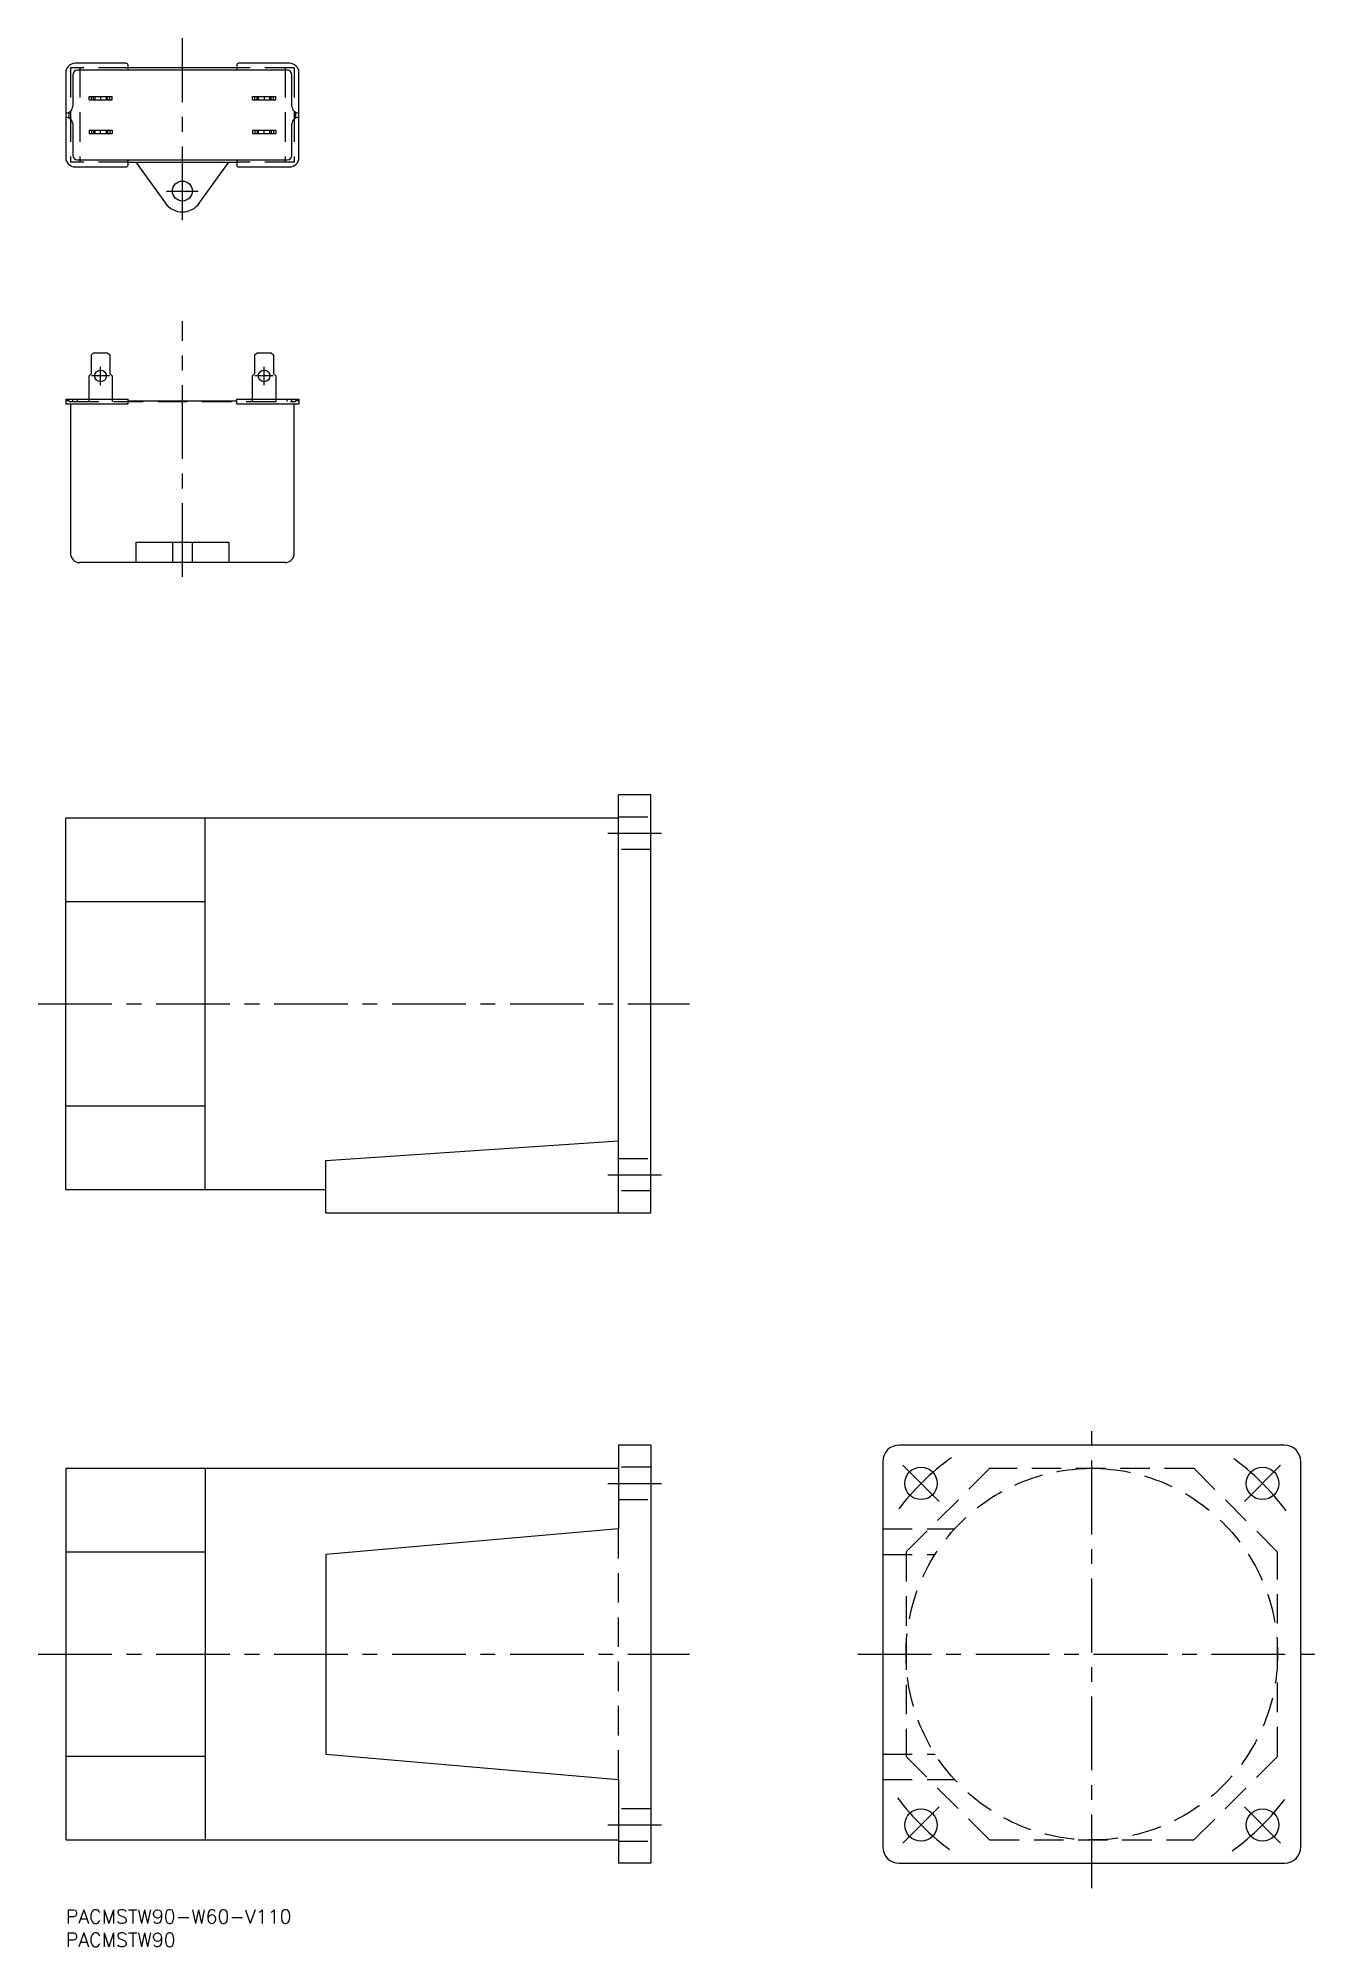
# Model space of a CAD drawing. Extents: x -6 to 271, y -8 to 403.
import ezdxf

# ---------------------------------------------------------------- set-up
doc = ezdxf.new("R2010")
doc.units = 0
doc.header["$LTSCALE"] = 0.5
doc.linetypes.add('CENTER', pattern=[50.8, 31.75, -6.35, 6.35, -6.35])
doc.linetypes.add('DASHED', pattern=[19.05, 12.7, -6.35])
for name, color, linetype in [('MSM_CENTER', 1, 'CENTER'), ('MSM_CONTINUOUS', 7, 'CONTINUOUS'), ('MSM_DASHED', 4, 'DASHED'), ('MSM_PART_NUMBER', 7, 'CONTINUOUS')]:
    doc.layers.add(name, color=color, linetype=linetype)
doc.styles.get("Standard").update_dxf_attribs({"font": 'txt.shx', "height": 3, "bigfont": 'bigfont.shx'})

msp = doc.modelspace()

# ---------------------------------------------------------------- linework, layer by layer
at = {"layer": 'MSM_CENTER'}
for p, q in [((25.1, 363.72), (25.1, 402.91)), ((7.5, 390.39), (7.5, 389.56)), ((42.7, 390.39), (42.7, 389.56)), ((7.5, 382.31), (7.5, 383.14)), ((42.7, 382.31), (42.7, 383.14)), ((21.71, 370), (28.49, 370)), ((25.1, 286.94), (25.1, 341.99)), ((9.47, 330.2), (5.53, 330.2)), ((7.5, 328.23), (7.5, 332.17)), ((44.67, 330.2), (40.73, 330.2)), ((42.7, 328.23), (42.7, 332.17)), ((116.72, 231.77), (128.28, 231.77)), ((-5.95, 195), (134.29, 195)), ((116.72, 158.23), (128.28, 158.23)), ((220.92, 4.6), (220.92, 105.4)), ((188.04, 87.87), (180.25, 95.67)), ((253.79, 87.87), (261.58, 95.67)), ((116.72, 91.77), (128.28, 91.77)), ((-5.95, 55), (134.29, 55)), ((170.52, 55), (271.32, 55)), ((188.04, 22.13), (180.25, 14.33)), ((253.79, 22.13), (261.58, 14.33)), ((116.72, 18.23), (128.28, 18.23))]:
    msp.add_line(p, q, dxfattribs=at)
for start, end in [(125.5542, 143.5532), (36.4468, 54.4458), (216.4468, 234.4458), (305.5542, 323.5532)]:
    msp.add_arc((220.92, 55), 52, start, end, dxfattribs=at)
at = {"layer": 'MSM_CONTINUOUS'}
for p, q in [((0, 395.5), (0, 377.2)), ((1.5, 395), (1.5, 388.25)), ((13, 397.5), (2, 397.5)), ((47.7, 396), (2.5, 396)), ((13.4, 396), (13.4, 397.1)), ((36.8, 396.5), (13.4, 396.5)), ((36.8, 397.1), (36.8, 396)), ((48.2, 397.5), (37.2, 397.5)), ((48.7, 388.25), (48.7, 395)), ((50.2, 377.2), (50.2, 395.5)), ((0.75, 385.69), (0.75, 387.01)), ((5, 390.35), (10, 390.35)), ((5, 389.6), (5, 390.35)), ((5, 389.6), (10, 389.6)), ((5.5, 389.6), (5.5, 390.35)), ((6, 389.6), (6, 390.35)), ((9, 389.6), (9, 390.35)), ((9.5, 389.6), (9.5, 390.35)), ((10, 389.6), (10, 390.35)), ((40.2, 390.35), (45.2, 390.35)), ((40.2, 389.6), (40.2, 390.35)), ((40.2, 389.6), (45.2, 389.6)), ((40.7, 389.6), (40.7, 390.35)), ((41.2, 389.6), (41.2, 390.35)), ((44.2, 389.6), (44.2, 390.35)), ((44.7, 389.6), (44.7, 390.35)), ((45.2, 389.6), (45.2, 390.35)), ((49.45, 387.01), (49.45, 385.69)), ((1.5, 384.45), (1.5, 377.7)), ((5, 383.1), (5, 382.35)), ((5, 383.1), (10, 383.1)), ((5, 382.35), (10, 382.35)), ((5.5, 383.1), (5.5, 382.35)), ((6, 383.1), (6, 382.35)), ((9, 383.1), (9, 382.35)), ((9.5, 383.1), (9.5, 382.35)), ((10, 383.1), (10, 382.35)), ((40.2, 383.1), (45.2, 383.1)), ((40.2, 383.1), (40.2, 382.35)), ((40.2, 382.35), (45.2, 382.35)), ((40.7, 383.1), (40.7, 382.35)), ((41.2, 383.1), (41.2, 382.35)), ((44.2, 383.1), (44.2, 382.35)), ((44.7, 383.1), (44.7, 382.35)), ((45.2, 383.1), (45.2, 382.35)), ((48.7, 377.7), (48.7, 384.45)), ((2, 375.2), (13, 375.2)), ((2.5, 376.7), (47.7, 376.7)), ((13.4, 375.6), (13.4, 376.7)), ((13.4, 376.2), (36.8, 376.2)), ((15.1, 376.2), (21.45, 367.37)), ((28.75, 367.37), (35.1, 376.2)), ((36.8, 376.7), (36.8, 375.6)), ((37.2, 375.2), (48.2, 375.2)), ((5.5, 334.7), (6, 335.2)), ((5.5, 330.7), (5.5, 334.7)), ((6, 335.2), (9, 335.2)), ((9, 335.2), (9.5, 334.7)), ((9.5, 334.7), (9.5, 330.7)), ((40.7, 334.7), (41.2, 335.2)), ((40.7, 330.7), (40.7, 334.7)), ((41.2, 335.2), (44.2, 335.2)), ((44.2, 335.2), (44.7, 334.7)), ((44.7, 334.7), (44.7, 330.7)), ((5, 330.2), (5.5, 330.7)), ((5, 325.2), (5, 330.2)), ((9.5, 330.7), (10, 330.2)), ((10, 330.2), (10, 325.2)), ((40.2, 330.2), (40.7, 330.7)), ((40.2, 325.2), (40.2, 330.2)), ((44.7, 330.7), (45.2, 330.2)), ((45.2, 330.2), (45.2, 325.2)), ((0, 325.2), (13.4, 325.2)), ((0, 325.2), (0, 324.2)), ((13.4, 324.2), (13.4, 325.2)), ((13.4, 324.8), (36.8, 324.8)), ((36.8, 325.2), (50.2, 325.2)), ((36.8, 324.2), (36.8, 325.2)), ((50.2, 325.2), (50.2, 324.2)), ((0, 324.2), (13.4, 324.2)), ((1, 324.2), (1, 292)), ((36.8, 324.2), (50.2, 324.2)), ((49.2, 292), (49.2, 324.2)), ((15.1, 294.4), (15.1, 290)), ((15.1, 294.4), (35.1, 294.4)), ((35.1, 294.4), (35.1, 290)), ((47.2, 290), (3, 290)), ((126, 240), (119, 240)), ((119, 150), (119, 240)), ((126, 150), (126, 240)), ((119, 235), (0, 235)), ((0, 155), (0, 235)), ((30, 155), (30, 235)), ((30, 217), (0, 217)), ((30, 173), (0, 173)), ((56, 161.26), (119, 165.49)), ((56, 150), (56, 161.26)), ((56, 155), (0, 155)), ((56, 150), (126, 150)), ((119, 100), (119, 82)), ((126, 100), (119, 100)), ((126, 100), (126, 10)), ((262.42, 100), (179.42, 100)), ((0, 95), (0, 15)), ((119, 95), (0, 95)), ((30, 95), (30, 15)), ((175.92, 96.5), (175.92, 13.5)), ((265.92, 13.5), (265.92, 96.5)), ((119, 82), (56, 76.49)), ((30, 77), (0, 77)), ((56, 76.49), (56, 33.51)), ((30, 33), (0, 33)), ((56, 33.51), (119, 28)), ((119, 28), (119, 10)), ((0, 15), (119, 15)), ((126, 10), (119, 10)), ((179.42, 10), (262.42, 10))]:
    msp.add_line(p, q, dxfattribs=at)
for centre, radius in [((25.1, 370), 2.15), ((7.5, 330.2), 1.25), ((42.7, 330.2), 1.25), ((184.15, 91.77), 3.5), ((257.69, 91.77), 3.5), ((184.15, 18.23), 3.5), ((257.69, 18.23), 3.5)]:
    msp.add_circle(centre, radius, dxfattribs=at)
for centre, radius, start, end in [((2, 395.5), 2, 90, 180), ((2.5, 395), 1, 90, 180), ((13, 397.1), 0.4, 0, 90), ((37.2, 397.1), 0.4, 90, 180), ((47.7, 395), 1, 0, 90), ((48.2, 395.5), 2, 0, 90), ((0.1, 388.25), 1.4, 265.904, 0), ((50.1, 388.25), 1.4, 180, 274.096), ((0.1, 384.45), 1.4, 360, 94.096), ((50.1, 384.45), 1.4, 85.904, 180), ((2, 377.2), 2, 180, 270), ((2.5, 377.7), 1, 180, 270), ((13, 375.6), 0.4, 270, 0), ((37.2, 375.6), 0.4, 180, 270), ((47.7, 377.7), 1, 270, 360), ((48.2, 377.2), 2, 270, 0), ((25.1, 370), 4.5, 215.7152, 324.2848), ((3, 292), 2, 180, 270), ((47.2, 292), 2, 270, 0), ((179.42, 96.5), 3.5, 90, 180), ((262.42, 96.5), 3.5, 0, 90), ((179.42, 13.5), 3.5, 180, 270), ((262.42, 13.5), 3.5, 270, 0)]:
    msp.add_arc(centre, radius, start, end, dxfattribs=at)
at = {"layer": 'MSM_DASHED'}
for p, q in [((1, 396.5), (1, 376.2)), ((13.4, 396.5), (1, 396.5)), ((3, 396.5), (3, 376.2)), ((49.2, 396.5), (36.8, 396.5)), ((47.2, 396.5), (47.2, 376.2)), ((49.2, 396.5), (49.2, 376.2)), ((6.25, 390.35), (6.25, 389.6)), ((8.75, 389.6), (8.75, 390.35)), ((41.45, 390.35), (41.45, 389.6)), ((43.95, 389.6), (43.95, 390.35)), ((6.25, 383.1), (6.25, 382.35)), ((8.75, 382.35), (8.75, 383.1)), ((41.45, 383.1), (41.45, 382.35)), ((43.95, 382.35), (43.95, 383.1)), ((13.4, 376.2), (1, 376.2)), ((49.2, 376.2), (36.8, 376.2)), ((0.75, 324.8), (0, 324.8)), ((0.75, 324.7), (0.75, 324.8)), ((0.75, 324.7), (49.45, 324.7)), ((1.5, 324.7), (1.5, 325.2)), ((2.5, 324.7), (2.5, 325.2)), ((5, 324.7), (5, 325.2)), ((10, 325.2), (10, 324.7)), ((40.2, 324.7), (40.2, 325.2)), ((45.2, 325.2), (45.2, 324.7)), ((47.7, 324.7), (47.7, 325.2)), ((48.7, 324.7), (48.7, 325.2)), ((50.2, 324.8), (49.45, 324.8)), ((49.45, 324.7), (49.45, 324.8)), ((22.95, 294.4), (22.95, 290)), ((27.25, 290), (27.25, 294.4)), ((119, 235.27), (126, 235.27)), ((126, 228.27), (119, 228.27)), ((119, 161.73), (126, 161.73)), ((126, 154.73), (119, 154.73)), ((126, 95.27), (119, 95.27)), ((198.92, 95), (180.92, 77)), ((242.92, 95), (198.92, 95)), ((260.92, 77), (242.92, 95)), ((119, 88.27), (126, 88.27)), ((119, 28), (119, 82)), ((175.92, 82), (191.4, 82)), ((175.92, 76.49), (187.18, 76.49)), ((180.92, 77), (180.92, 33)), ((260.92, 33), (260.92, 77)), ((175.92, 33.51), (187.18, 33.51)), ((180.92, 33), (198.92, 15)), ((242.92, 15), (260.92, 33)), ((175.92, 28), (191.4, 28)), ((126, 21.73), (119, 21.73)), ((119, 14.73), (126, 14.73)), ((198.92, 15), (242.92, 15))]:
    msp.add_line(p, q, dxfattribs=at)
msp.add_circle((220.92, 55), 40, dxfattribs=at)

# ---------------------------------------------------------------- texts
at = {"layer": 'MSM_PART_NUMBER'}
for s, p in [('PACMSTW90-W60-V110', (0, -3)), ('PACMSTW90', (0, -8))]:
    msp.add_text(s, height=3, dxfattribs=at).set_placement(p)

doc.saveas('drawing.dxf')
